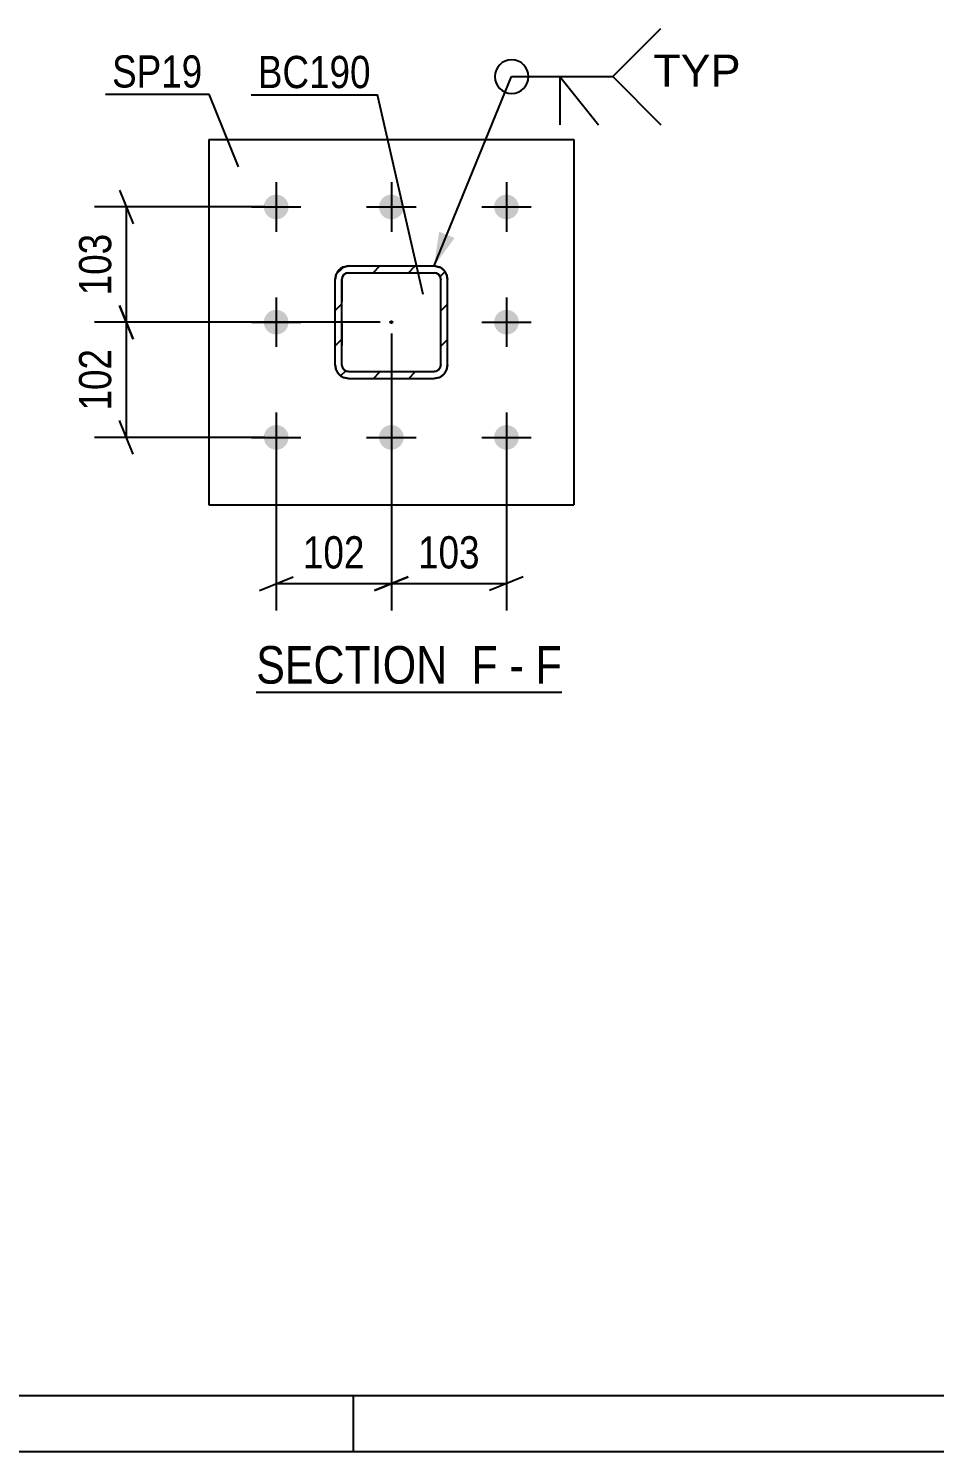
# Model space of a CAD drawing. Header units: millimetres. Extents: x -48 to 793, y -409 to 185.
# Drawn here: x 134.6 to 215.2, y -408.9 to -282.2 of the extents above; entities that cross this region are included whole.
import ezdxf

# ---------------------------------------------------------------- set-up
doc = ezdxf.new("R2010")
doc.units = ezdxf.units.MM
doc.linetypes.add('DXK_LINE_DOT2', pattern=[3.9198, 1.9599, -1.9599])
doc.linetypes.add('DXK_LINE_DOT3', pattern=[5.9187, 2.979, -0.9799, 0.9799, -0.9799])
doc.styles.add('Arial', font='ARIAL.TTF', dxfattribs={"height": 0.2})
doc.styles.add('Arial Narrow', font='ARIALN.TTF', dxfattribs={"height": 0.2})

# ---------------------------------------------------------------- blocks, each defined once
blk = doc.blocks.new('Unknown-122568784-1133 - 17325')
at = {"color": 5, "linetype": 'Continuous'}
for p, q in [((-42.51, -403.87), (788.49, -403.87)), ((163.49, -408.87), (163.49, -403.87)), ((-47.51, -408.87), (793.49, -408.87))]:
    blk.add_line(p, q, dxfattribs=at)
blk = doc.blocks.new('Unknown-122568784-19 - 16478')
at = {"color": 6, "linetype": 'Continuous'}
blk.add_line((154.83, -341.29), (182.04, -341.29), dxfattribs=at)
at = {"color": 0, "linetype": 'Continuous'}
for points in [[(172.94, -340.54), (172.94, -337.04), (154.83, -337.04), (154.83, -340.54)], [(176.33, -340.54), (176.33, -337.04), (173.99, -337.04), (173.99, -340.54)], [(178.65, -340.54), (178.65, -337.04), (177.38, -337.04), (177.38, -340.54)], [(182.04, -340.54), (182.04, -337.04), (179.7, -337.04), (179.7, -340.54)]]:
    blk.add_wipeout(points, dxfattribs=at)
at = {"color": 7, "linetype": 'Continuous', "style": 'Arial Narrow'}
for s, p in [('SECTION ', (154.83, -340.54)), ('F', (173.99, -340.54)), ('F', (179.7, -340.54)), ('-', (177.38, -340.54))]:
    blk.add_text(s, height=3.34, dxfattribs=at).set_placement(p)
blk = doc.blocks.new('Part-122568784-16497 - 16478')
at = {"color": 2, "linetype": 'Continuous'}
for p, q in [((150.61, -292.13), (150.61, -324.63)), ((150.61, -292.13), (183.11, -292.13)), ((183.11, -292.13), (183.11, -324.63)), ((150.61, -324.63), (183.11, -324.63))]:
    blk.add_line(p, q, dxfattribs=at)
blk = doc.blocks.new('Part-122568784-16613 - 16478')
at = {"linetype": 'Continuous'}
h = blk.add_hatch(dxfattribs=at)
h.set_pattern_fill('', scale=0.7, style=0, pattern_type=0)
h.set_pattern_definition([(45, (162.6017, -303.4687), (-1.57154, 1.57154), [])])
h.paths.add_polyline_path([(163.06, -303.38), (162.6, -303.47), (162.21, -303.73), (161.95, -304.12), (161.86, -304.58), (161.86, -312.18), (161.95, -312.64), (162.21, -313.03), (162.6, -313.29), (163.06, -313.38), (170.66, -313.38), (171.12, -313.29), (171.51, -313.03), (171.77, -312.64), (171.86, -312.18), (171.86, -304.58), (171.77, -304.12), (171.51, -303.73), (171.12, -303.47), (170.66, -303.38)])
h.paths.add_polyline_path([(170.66, -303.98), (170.89, -304.02), (171.09, -304.15), (171.22, -304.35), (171.26, -304.58), (171.26, -312.18), (171.22, -312.41), (171.09, -312.6), (170.89, -312.73), (170.66, -312.78), (163.06, -312.78), (162.83, -312.73), (162.64, -312.6), (162.51, -312.41), (162.46, -312.18), (162.46, -304.58), (162.51, -304.35), (162.64, -304.15), (162.83, -304.02), (163.06, -303.98)])
blk.add_hatch(color=246, dxfattribs=at).paths.add_polyline_path([(166.86, -308.48, -1), (166.86, -308.28, -1)])
at = {"color": 7, "linetype": 'DXK_LINE_DOT2'}
for p, q in [((162.6, -303.47), (163.06, -303.38)), ((163.06, -303.38), (170.66, -303.38)), ((170.66, -303.38), (171.12, -303.47)), ((161.86, -304.58), (161.95, -304.12)), ((161.86, -312.18), (161.86, -304.58)), ((162.51, -304.35), (162.46, -304.58)), ((162.46, -304.58), (162.46, -312.18)), ((162.64, -304.15), (162.51, -304.35)), ((162.83, -304.02), (162.64, -304.15)), ((163.06, -303.98), (162.83, -304.02)), ((163.06, -303.98), (170.66, -303.98)), ((170.89, -304.02), (170.66, -303.98)), ((171.09, -304.15), (170.89, -304.02)), ((171.22, -304.35), (171.09, -304.15)), ((171.26, -304.58), (171.22, -304.35)), ((171.26, -312.18), (171.26, -304.58)), ((171.77, -304.12), (171.86, -304.58)), ((171.86, -312.18), (171.86, -304.58)), ((161.95, -312.64), (161.86, -312.18)), ((162.46, -312.18), (162.51, -312.41)), ((162.51, -312.41), (162.64, -312.6)), ((162.64, -312.6), (162.83, -312.73)), ((162.83, -312.73), (163.06, -312.78)), ((170.66, -312.78), (170.89, -312.73)), ((170.89, -312.73), (171.09, -312.6)), ((171.09, -312.6), (171.22, -312.41)), ((171.22, -312.41), (171.26, -312.18)), ((171.86, -312.18), (171.77, -312.64)), ((163.06, -313.38), (162.6, -313.29)), ((163.06, -312.78), (170.66, -312.78)), ((163.06, -313.38), (170.66, -313.38)), ((171.12, -313.29), (170.66, -313.38))]:
    blk.add_line(p, q, dxfattribs=at)
at = {"color": 2, "linetype": 'Continuous'}
for p, q in [((163.06, -303.38), (162.6, -303.47)), ((163.06, -303.38), (170.66, -303.38)), ((171.12, -303.47), (170.66, -303.38)), ((161.95, -304.12), (161.86, -304.58)), ((161.86, -312.18), (161.86, -304.58)), ((162.46, -304.58), (162.51, -304.35)), ((162.46, -312.18), (162.46, -304.58)), ((162.51, -304.35), (162.64, -304.15)), ((162.64, -304.15), (162.83, -304.02)), ((162.83, -304.02), (163.06, -303.98)), ((163.06, -303.98), (170.66, -303.98)), ((170.66, -303.98), (170.89, -304.02)), ((170.89, -304.02), (171.09, -304.15)), ((171.09, -304.15), (171.22, -304.35)), ((171.22, -304.35), (171.26, -304.58)), ((171.26, -312.18), (171.26, -304.58)), ((171.86, -304.58), (171.77, -304.12)), ((171.86, -312.18), (171.86, -304.58)), ((161.86, -312.18), (161.95, -312.64)), ((162.51, -312.41), (162.46, -312.18)), ((162.64, -312.6), (162.51, -312.41)), ((162.83, -312.73), (162.64, -312.6)), ((163.06, -312.78), (162.83, -312.73)), ((170.89, -312.73), (170.66, -312.78)), ((171.09, -312.6), (170.89, -312.73)), ((171.22, -312.41), (171.09, -312.6)), ((171.26, -312.18), (171.22, -312.41)), ((171.77, -312.64), (171.86, -312.18)), ((162.6, -313.29), (163.06, -313.38)), ((163.06, -312.78), (170.66, -312.78)), ((163.06, -313.38), (170.66, -313.38)), ((170.66, -313.38), (171.12, -313.29))]:
    blk.add_line(p, q, dxfattribs=at)
at = {"color": 7, "linetype": 'DXK_LINE_DOT3'}
blk.add_line((166.86, -308.38), (166.86, -308.38), dxfattribs=at)
at = {"color": 246, "linetype": 'DXK_LINE_DOT2'}
blk.add_line((166.86, -308.38), (166.86, -308.38), dxfattribs=at)
at = {"color": 246, "linetype": 'Continuous'}
blk.add_circle((166.86, -308.38), 0.1, dxfattribs=at)
at = {"color": 7, "linetype": 'DXK_LINE_DOT2'}
for centre, start, end in [((163.06, -304.58), 112.5, 157.5), ((170.66, -304.58), 22.5, 67.5), ((163.06, -312.18), 202.5, 247.5), ((170.66, -312.18), 292.5, 337.5)]:
    blk.add_arc(centre, 1.2, start, end, dxfattribs=at)
at = {"color": 2, "linetype": 'Continuous'}
for centre, start, end in [((163.06, -304.58), 112.5, 157.5), ((170.66, -304.58), 22.5, 67.5), ((163.06, -312.18), 202.5, 247.5), ((170.66, -312.18), 292.5, 337.5)]:
    blk.add_arc(centre, 1.2, start, end, dxfattribs=at)
blk = doc.blocks.new('Bolt-122568784-16626 - 16478')
at = {"linetype": 'Continuous'}
for points in [[(156.61, -297.03, -1), (156.61, -299.23, -1)], [(166.86, -297.03, -1), (166.86, -299.23, -1)], [(177.11, -297.03, -1), (177.11, -299.23, -1)], [(156.61, -307.28, -1), (156.61, -309.48, -1)], [(177.11, -307.28, -1), (177.11, -309.48, -1)], [(156.61, -317.53, -1), (156.61, -319.73, -1)], [(166.86, -317.53, -1), (166.86, -319.73, -1)], [(177.11, -317.53, -1), (177.11, -319.73, -1)]]:
    blk.add_hatch(color=1, dxfattribs=at).paths.add_polyline_path(points)
at = {"color": 1, "linetype": 'Continuous'}
for p, q in [((156.61, -295.93), (156.61, -300.33)), ((166.86, -295.93), (166.86, -300.33)), ((177.11, -295.93), (177.11, -300.33)), ((154.41, -298.13), (158.81, -298.13)), ((164.66, -298.13), (169.06, -298.13)), ((174.91, -298.13), (179.31, -298.13)), ((156.61, -306.18), (156.61, -310.58)), ((177.11, -306.18), (177.11, -310.58)), ((154.41, -308.38), (158.81, -308.38)), ((174.91, -308.38), (179.31, -308.38)), ((156.61, -316.43), (156.61, -320.83)), ((166.86, -316.43), (166.86, -320.83)), ((177.11, -316.43), (177.11, -320.83)), ((154.41, -318.63), (158.81, -318.63)), ((164.66, -318.63), (169.06, -318.63)), ((174.91, -318.63), (179.31, -318.63))]:
    blk.add_line(p, q, dxfattribs=at)
blk = doc.blocks.new('StraightDimension-122568784-17051 - 16478')
at = {"color": 7, "linetype": 'Continuous'}
for p, q in [((166.86, -309.38), (166.86, -334.04)), ((177.11, -319.63), (177.11, -334.04)), ((165.36, -332.24), (168.36, -331.04)), ((166.86, -331.64), (177.11, -331.64)), ((178.61, -331.04), (175.61, -332.24))]:
    blk.add_line(p, q, dxfattribs=at)
at = {"color": 0}
blk.add_wipeout([(175.33, -330.89), (175.33, -326.69), (168.64, -326.69), (168.64, -330.89)], dxfattribs=at)
at = {"color": 3, "style": 'Arial Narrow'}
blk.add_text('103', height=2.863, dxfattribs=at).set_placement((169.24, -330.29))
blk = doc.blocks.new('StraightDimension-122568784-17052 - 16478')
at = {"color": 7, "linetype": 'Continuous'}
for p, q in [((166.86, -309.38), (166.86, -334.04)), ((156.61, -319.63), (156.61, -334.04)), ((155.11, -332.24), (158.11, -331.04)), ((156.61, -331.64), (166.86, -331.64)), ((168.36, -331.04), (165.36, -332.24))]:
    blk.add_line(p, q, dxfattribs=at)
at = {"color": 0}
blk.add_wipeout([(165.08, -330.89), (165.08, -326.69), (158.39, -326.69), (158.39, -330.89)], dxfattribs=at)
at = {"color": 3, "style": 'Arial Narrow'}
blk.add_text('102', height=2.863, dxfattribs=at).set_placement((158.99, -330.29))
blk = doc.blocks.new('StraightDimension-122568784-17110 - 16478')
at = {"color": 7, "linetype": 'Continuous'}
for p, q in [((142.67, -296.63), (143.87, -299.63)), ((155.61, -298.13), (140.42, -298.13)), ((143.27, -308.38), (143.27, -298.13)), ((143.87, -309.88), (142.67, -306.88)), ((165.86, -308.38), (140.42, -308.38))]:
    blk.add_line(p, q, dxfattribs=at)
at = {"color": 0}
blk.add_wipeout([(142.52, -299.91), (138.32, -299.91), (138.32, -306.59), (142.52, -306.59)], dxfattribs=at)
at = {"color": 3, "style": 'Arial Narrow'}
blk.add_text('103', height=2.863, rotation=90.0002, dxfattribs=at).set_placement((141.92, -305.99))
blk = doc.blocks.new('StraightDimension-122568784-17111 - 16478')
at = {"color": 7, "linetype": 'Continuous'}
for p, q in [((142.67, -306.88), (143.87, -309.88)), ((165.86, -308.38), (140.42, -308.38)), ((143.27, -318.63), (143.27, -308.38)), ((143.87, -320.13), (142.67, -317.13)), ((155.61, -318.63), (140.42, -318.63))]:
    blk.add_line(p, q, dxfattribs=at)
at = {"color": 0}
blk.add_wipeout([(142.52, -310.16), (138.32, -310.16), (138.32, -316.84), (142.52, -316.84)], dxfattribs=at)
at = {"color": 3, "style": 'Arial Narrow'}
blk.add_text('102', height=2.863, rotation=90.0002, dxfattribs=at).set_placement((141.92, -316.24))
blk = doc.blocks.new('Mark-122568784-17158 - 16478')
at = {"color": 0}
blk.add_wipeout([(150.04, -287.5), (150.04, -284.5), (142, -284.5), (142, -287.5)], dxfattribs=at)
blk.add_wipeout([(150.04, -287.5), (150.04, -284.5), (142, -284.5), (142, -287.5)], dxfattribs=at)
at = {"color": 30, "linetype": 'Continuous'}
for p in [(141.4, -288.1), (153.25, -294.57)]:
    blk.add_line(p, (150.64, -288.1), dxfattribs=at)
at = {"color": 3, "style": 'Arial Narrow'}
blk.add_text('SP19', height=2.863, dxfattribs=at).set_placement((142, -287.5))
blk = doc.blocks.new('Mark-122568784-17161 - 16478')
at = {"color": 0}
blk.add_wipeout([(165.03, -287.55), (165.03, -284.55), (154.98, -284.55), (154.98, -287.55)], dxfattribs=at)
blk.add_wipeout([(165.03, -287.55), (165.03, -284.55), (154.98, -284.55), (154.98, -287.55)], dxfattribs=at)
at = {"color": 30, "linetype": 'Continuous'}
for p in [(154.38, -288.15), (169.68, -305.91)]:
    blk.add_line(p, (165.63, -288.15), dxfattribs=at)
at = {"color": 3, "style": 'Arial Narrow'}
blk.add_text('BC190', height=2.863, dxfattribs=at).set_placement((154.98, -287.55))
blk = doc.blocks.new('WeldMark-122568784-17176 - 16478')
at = {"linetype": 'Continuous'}
blk.add_hatch(color=30, dxfattribs=at).paths.add_polyline_path([(172.49, -300.89), (170.66, -303.38), (171.11, -300.32)])
at = {"color": 30, "linetype": 'Continuous'}
for p, q in [((170.66, -303.38), (177.57, -286.53)), ((177.57, -286.53), (186.57, -286.53))]:
    blk.add_line(p, q, dxfattribs=at)
at = {"color": 3, "linetype": 'Continuous'}
for q in [(185.29, -290.82), (181.86, -290.82)]:
    blk.add_line((181.86, -286.53), q, dxfattribs=at)
for start, end in [(90, 270), (270, 90)]:
    blk.add_arc((177.57, -286.53), 1.5, start, end, dxfattribs=at)
at = {"color": 0, "linetype": 'Continuous'}
blk.add_wipeout([(197.95, -287.43), (197.95, -284.43), (190.17, -284.43), (190.17, -287.43)], dxfattribs=at)
blk.add_wipeout([(197.95, -287.43), (197.95, -284.43), (190.17, -284.43), (190.17, -287.43)], dxfattribs=at)
at = {"color": 3, "linetype": 'Continuous'}
for q in [(190.86, -282.24), (190.86, -290.82)]:
    blk.add_line((186.57, -286.53), q, dxfattribs=at)
at = {"color": 3, "linetype": 'Continuous', "style": 'Arial'}
blk.add_text('TYP', height=2.865, dxfattribs=at).set_placement((190.17, -287.43))

msp = doc.modelspace()

# ---------------------------------------------------------------- block references
for name in ['Unknown-122568784-1133 - 17325', 'Part-122568784-16497 - 16478', 'Bolt-122568784-16626 - 16478', 'Part-122568784-16613 - 16478']:
    msp.add_blockref(name, (0, 0))

# ---------------------------------------------------------------- next in the draw order: block references
for name in ['WeldMark-122568784-17176 - 16478', 'Mark-122568784-17158 - 16478', 'StraightDimension-122568784-17051 - 16478', 'Unknown-122568784-19 - 16478']:
    msp.add_blockref(name, (0, 0))

# ---------------------------------------------------------------- next in the draw order: block references
msp.add_blockref('StraightDimension-122568784-17052 - 16478', (0, 0))

# ---------------------------------------------------------------- next in the draw order: block references
msp.add_blockref('StraightDimension-122568784-17110 - 16478', (0, 0))

# ---------------------------------------------------------------- next in the draw order: block references
for name in ['Mark-122568784-17161 - 16478', 'StraightDimension-122568784-17111 - 16478']:
    msp.add_blockref(name, (0, 0))

doc.saveas('drawing.dxf')
